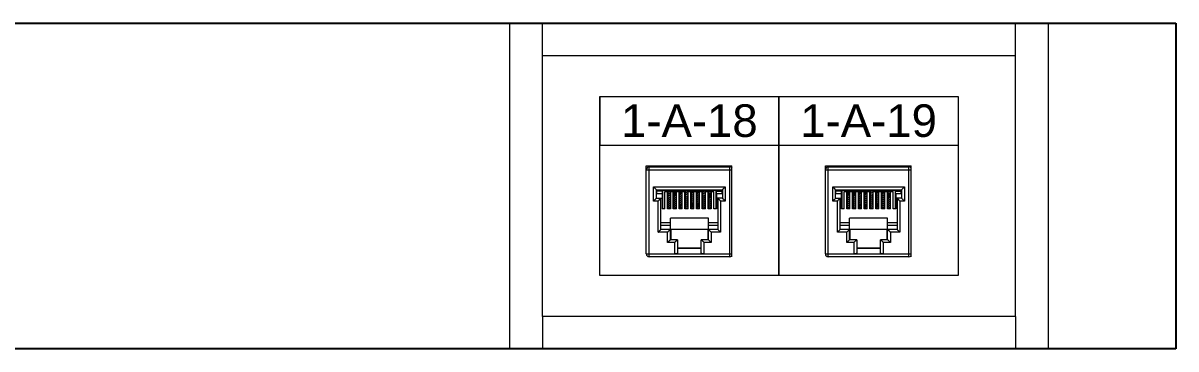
# Model space of a CAD drawing. Header units: millimetres. Extents: x 1256 to 2931, y 3298 to 3694.
# Drawn here: x 1713.94 to 1749.32, y 3490.24 to 3500.24 of the extents above; entities that cross this region are included whole.
import ezdxf

# ---------------------------------------------------------------- set-up
doc = ezdxf.new("R2010")
doc.units = ezdxf.units.MM
doc.layers.add('Canales', color=250, linetype='Continuous', lineweight=25)
doc.layers.add('Roseta', color=250, linetype='Continuous', lineweight=5)
doc.styles.get("Standard").update_dxf_attribs({"font": 'Arial.ttf'})
pattern_1 = [(45, (1613.085396, 3380.090486), (-0.03132663, 0.03132663), [])]
pattern_2 = [(45, (1618.585396, 3380.090486), (-0.03132663, 0.03132663), [])]

msp = doc.modelspace()

# ---------------------------------------------------------------- hatches: boundary and pattern name
at = {"layer": 'Roseta'}
h = msp.add_hatch(dxfattribs=at)
h.set_pattern_fill('ANSI31', color=256, scale=0.013954, style=0)
h.set_pattern_definition(pattern_1)
h.paths.add_polyline_path([(1733.806, 3495.112), (1733.747, 3495.112), (1733.731, 3495.111), (1733.731, 3494.535), (1733.806, 3494.535)])
h = msp.add_hatch(dxfattribs=at)
h.set_pattern_fill('ANSI31', color=256, scale=0.013954, style=0)
h.set_pattern_definition(pattern_1)
h.paths.add_polyline_path([(1733.983, 3495.112), (1733.921, 3495.112), (1733.909, 3495.111), (1733.909, 3494.535), (1733.983, 3494.535)])
h.paths.add_polyline_path([(1734.16, 3495.112), (1734.085, 3495.112), (1734.085, 3494.535), (1734.16, 3494.535)])
h.paths.add_polyline_path([(1734.338, 3495.112), (1734.263, 3495.112), (1734.263, 3494.535), (1734.338, 3494.535)])
h.paths.add_polyline_path([(1734.514, 3495.112), (1734.439, 3495.112), (1734.439, 3494.535), (1734.514, 3494.535)])
h.paths.add_polyline_path([(1734.617, 3494.535), (1734.692, 3494.535), (1734.692, 3495.112), (1734.617, 3495.112)])
h.paths.add_polyline_path([(1734.795, 3494.535), (1734.87, 3494.535), (1734.87, 3495.112), (1734.795, 3495.112)])
h = msp.add_hatch(dxfattribs=at)
h.set_pattern_fill('ANSI31', color=256, scale=0.013954, style=0)
h.set_pattern_definition(pattern_1)
h.paths.add_polyline_path([(1734.976, 3494.535), (1735.05, 3494.535), (1735.05, 3495.112), (1735.046, 3495.112), (1734.976, 3495.112)])
h = msp.add_hatch(dxfattribs=at)
h.set_pattern_fill('ANSI31', color=256, scale=0.013954, style=0)
h.set_pattern_definition(pattern_2)
h.paths.add_polyline_path([(1739.306, 3495.112), (1739.247, 3495.112), (1739.231, 3495.111), (1739.231, 3494.535), (1739.306, 3494.535)])
h = msp.add_hatch(dxfattribs=at)
h.set_pattern_fill('ANSI31', color=256, scale=0.013954, style=0)
h.set_pattern_definition(pattern_2)
h.paths.add_polyline_path([(1739.483, 3495.112), (1739.421, 3495.112), (1739.409, 3495.111), (1739.409, 3494.535), (1739.483, 3494.535)])
h.paths.add_polyline_path([(1739.66, 3495.112), (1739.585, 3495.112), (1739.585, 3494.535), (1739.66, 3494.535)])
h.paths.add_polyline_path([(1739.838, 3495.112), (1739.763, 3495.112), (1739.763, 3494.535), (1739.838, 3494.535)])
h.paths.add_polyline_path([(1740.014, 3495.112), (1739.939, 3495.112), (1739.939, 3494.535), (1740.014, 3494.535)])
h.paths.add_polyline_path([(1740.117, 3494.535), (1740.192, 3494.535), (1740.192, 3495.112), (1740.117, 3495.112)])
h.paths.add_polyline_path([(1740.295, 3494.535), (1740.37, 3494.535), (1740.37, 3495.112), (1740.295, 3495.112)])
h = msp.add_hatch(dxfattribs=at)
h.set_pattern_fill('ANSI31', color=256, scale=0.013954, style=0)
h.set_pattern_definition(pattern_2)
h.paths.add_polyline_path([(1740.476, 3494.535), (1740.55, 3494.535), (1740.55, 3495.112), (1740.546, 3495.112), (1740.476, 3495.112)])

# ---------------------------------------------------------------- linework, layer by layer
at = {"layer": 'Canales'}
for p, q in [((1609.318, 3500.239), (1749.318, 3500.239)), ((1749.318, 3500.239), (1749.318, 3490.239)), ((1749.318, 3490.239), (1609.318, 3490.239))]:
    msp.add_line(p, q, dxfattribs=at)
at = {"layer": 'Roseta'}
for p, q in [((1728.878, 3500.239), (1745.398, 3500.239)), ((1728.878, 3490.239), (1728.878, 3500.239)), ((1729.878, 3491.239), (1729.878, 3500.239)), ((1744.398, 3491.239), (1744.398, 3500.239)), ((1745.398, 3500.239), (1745.398, 3490.239)), ((1729.878, 3499.239), (1744.398, 3499.239)), ((1731.638, 3497.989), (1737.138, 3497.989)), ((1731.638, 3492.489), (1731.638, 3497.989)), ((1731.638, 3497.989), (1731.638, 3496.489)), ((1737.138, 3497.989), (1737.138, 3492.489)), ((1737.138, 3497.989), (1742.638, 3497.989)), ((1737.138, 3492.489), (1737.138, 3497.989)), ((1737.138, 3492.489), (1737.138, 3497.989)), ((1742.638, 3497.989), (1742.638, 3492.489)), ((1731.638, 3496.489), (1742.638, 3496.489)), ((1733.062, 3495.859), (1735.696, 3495.859)), ((1738.562, 3495.859), (1741.196, 3495.859)), ((1735.626, 3493.068), (1733.15, 3493.068)), ((1741.126, 3493.068), (1738.65, 3493.068)), ((1737.138, 3492.489), (1731.638, 3492.489)), ((1742.638, 3492.489), (1737.138, 3492.489)), ((1744.398, 3491.239), (1729.878, 3491.239)), ((1729.878, 3491.239), (1729.878, 3490.239)), ((1744.398, 3491.239), (1744.398, 3490.239)), ((1745.398, 3490.239), (1728.878, 3490.239))]:
    msp.add_line(p, q, dxfattribs=at)
at = {"layer": 'Roseta', "linetype": 'Continuous'}
for p, q in [((1733.062, 3493.155), (1733.062, 3495.859)), ((1733.15, 3493.068), (1733.15, 3495.859)), ((1733.15, 3495.824), (1735.626, 3495.824)), ((1735.626, 3493.068), (1735.626, 3495.859)), ((1735.696, 3493.068), (1735.696, 3495.859)), ((1738.562, 3493.155), (1738.562, 3495.859)), ((1738.65, 3493.068), (1738.65, 3495.859)), ((1738.65, 3495.824), (1741.126, 3495.824)), ((1741.126, 3493.068), (1741.126, 3495.859)), ((1741.196, 3493.068), (1741.196, 3495.859)), ((1733.062, 3495.736), (1735.696, 3495.736)), ((1738.562, 3495.736), (1741.196, 3495.736)), ((1733.289, 3495.211), (1735.487, 3495.211)), ((1733.289, 3494.777), (1733.289, 3495.211)), ((1733.376, 3495.124), (1735.4, 3495.124)), ((1733.376, 3494.864), (1733.376, 3495.124)), ((1733.376, 3495.124), (1733.376, 3495.124)), ((1733.376, 3495.112), (1735.4, 3495.112)), ((1733.376, 3495.072), (1733.385, 3495.072)), ((1733.385, 3494.995), (1733.385, 3495.112)), ((1733.56, 3495.082), (1733.385, 3495.082)), ((1733.56, 3494.535), (1733.56, 3495.112)), ((1733.568, 3495.112), (1733.568, 3494.535)), ((1733.635, 3494.535), (1733.635, 3495.073)), ((1733.635, 3495.073), (1733.717, 3495.073)), ((1733.717, 3495.072), (1733.635, 3495.072)), ((1733.717, 3494.535), (1733.717, 3495.073)), ((1733.725, 3495.112), (1733.725, 3494.535)), ((1733.731, 3495.112), (1733.731, 3494.535)), ((1733.747, 3495.112), (1733.731, 3495.111)), ((1733.806, 3495.112), (1733.806, 3494.535)), ((1733.813, 3494.535), (1733.813, 3495.073)), ((1733.813, 3495.073), (1733.895, 3495.073)), ((1733.895, 3495.072), (1733.813, 3495.072)), ((1733.895, 3494.535), (1733.895, 3495.073)), ((1733.903, 3495.112), (1733.903, 3494.535)), ((1733.909, 3495.112), (1733.909, 3494.535)), ((1733.921, 3495.112), (1733.909, 3495.111)), ((1733.983, 3495.112), (1733.983, 3494.535)), ((1733.991, 3494.535), (1733.991, 3495.073)), ((1733.991, 3495.073), (1734.073, 3495.073)), ((1734.073, 3495.072), (1733.991, 3495.072)), ((1734.073, 3494.535), (1734.073, 3495.073)), ((1734.082, 3495.112), (1734.082, 3494.535)), ((1734.085, 3495.112), (1734.085, 3494.535)), ((1734.16, 3495.112), (1734.16, 3494.535)), ((1734.169, 3494.535), (1734.169, 3495.073)), ((1734.169, 3495.073), (1734.251, 3495.073)), ((1734.251, 3495.072), (1734.169, 3495.072)), ((1734.251, 3494.535), (1734.251, 3495.073)), ((1734.26, 3495.112), (1734.26, 3494.535)), ((1734.263, 3495.112), (1734.263, 3494.535)), ((1734.338, 3495.112), (1734.338, 3494.535)), ((1734.347, 3494.535), (1734.347, 3495.073)), ((1734.347, 3495.073), (1734.429, 3495.073)), ((1734.429, 3495.072), (1734.347, 3495.072)), ((1734.429, 3494.535), (1734.429, 3495.073)), ((1734.439, 3495.112), (1734.439, 3494.535)), ((1734.514, 3495.112), (1734.514, 3494.535)), ((1734.515, 3495.112), (1734.515, 3494.535)), ((1734.525, 3494.535), (1734.525, 3495.073)), ((1734.525, 3495.073), (1734.607, 3495.073)), ((1734.607, 3495.072), (1734.525, 3495.072)), ((1734.607, 3494.535), (1734.607, 3495.073)), ((1734.617, 3495.112), (1734.617, 3494.535)), ((1734.692, 3495.112), (1734.692, 3494.535)), ((1734.693, 3495.112), (1734.693, 3494.535)), ((1734.703, 3494.535), (1734.703, 3495.073)), ((1734.703, 3495.073), (1734.785, 3495.073)), ((1734.785, 3495.072), (1734.703, 3495.072)), ((1734.785, 3494.535), (1734.785, 3495.073)), ((1734.795, 3495.112), (1734.795, 3494.535)), ((1734.87, 3495.112), (1734.87, 3494.535)), ((1734.874, 3495.112), (1734.874, 3494.535)), ((1734.881, 3494.535), (1734.881, 3495.073)), ((1734.881, 3495.073), (1734.963, 3495.073)), ((1734.963, 3495.072), (1734.881, 3495.072)), ((1734.963, 3494.535), (1734.963, 3495.073)), ((1734.976, 3495.112), (1734.976, 3494.535)), ((1735.05, 3495.112), (1735.046, 3495.112)), ((1735.05, 3495.113), (1735.05, 3495.112)), ((1735.05, 3495.112), (1735.05, 3494.535)), ((1735.054, 3495.112), (1735.054, 3494.535)), ((1735.059, 3494.535), (1735.059, 3495.073)), ((1735.059, 3495.073), (1735.141, 3495.073)), ((1735.141, 3495.072), (1735.059, 3495.072)), ((1735.141, 3494.535), (1735.141, 3495.073)), ((1735.208, 3494.535), (1735.208, 3495.112)), ((1735.216, 3494.535), (1735.216, 3495.112)), ((1735.216, 3495.082), (1735.391, 3495.082)), ((1735.391, 3494.995), (1735.391, 3495.112)), ((1735.4, 3495.072), (1735.391, 3495.072)), ((1735.4, 3495.124), (1735.4, 3494.864)), ((1735.4, 3495.124), (1735.4, 3495.124)), ((1735.487, 3495.211), (1735.487, 3494.777)), ((1738.789, 3495.211), (1740.987, 3495.211)), ((1738.789, 3494.777), (1738.789, 3495.211)), ((1738.876, 3495.124), (1740.9, 3495.124)), ((1738.876, 3494.864), (1738.876, 3495.124)), ((1738.876, 3495.124), (1738.876, 3495.124)), ((1738.876, 3495.112), (1740.9, 3495.112)), ((1738.876, 3495.072), (1738.885, 3495.072)), ((1738.885, 3494.995), (1738.885, 3495.112)), ((1739.06, 3495.082), (1738.885, 3495.082)), ((1739.06, 3494.535), (1739.06, 3495.112)), ((1739.068, 3495.112), (1739.068, 3494.535)), ((1739.135, 3494.535), (1739.135, 3495.073)), ((1739.135, 3495.073), (1739.217, 3495.073)), ((1739.217, 3495.072), (1739.135, 3495.072)), ((1739.217, 3494.535), (1739.217, 3495.073)), ((1739.225, 3495.112), (1739.225, 3494.535)), ((1739.231, 3495.112), (1739.231, 3494.535)), ((1739.247, 3495.112), (1739.231, 3495.111)), ((1739.306, 3495.112), (1739.306, 3494.535)), ((1739.313, 3494.535), (1739.313, 3495.073)), ((1739.313, 3495.073), (1739.395, 3495.073)), ((1739.395, 3495.072), (1739.313, 3495.072)), ((1739.395, 3494.535), (1739.395, 3495.073)), ((1739.403, 3495.112), (1739.403, 3494.535)), ((1739.409, 3495.112), (1739.409, 3494.535)), ((1739.421, 3495.112), (1739.409, 3495.111)), ((1739.483, 3495.112), (1739.483, 3494.535)), ((1739.491, 3494.535), (1739.491, 3495.073)), ((1739.491, 3495.073), (1739.573, 3495.073)), ((1739.573, 3495.072), (1739.491, 3495.072)), ((1739.573, 3494.535), (1739.573, 3495.073)), ((1739.582, 3495.112), (1739.582, 3494.535)), ((1739.585, 3495.112), (1739.585, 3494.535)), ((1739.66, 3495.112), (1739.66, 3494.535)), ((1739.669, 3494.535), (1739.669, 3495.073)), ((1739.669, 3495.073), (1739.751, 3495.073)), ((1739.751, 3495.072), (1739.669, 3495.072)), ((1739.751, 3494.535), (1739.751, 3495.073)), ((1739.76, 3495.112), (1739.76, 3494.535)), ((1739.763, 3495.112), (1739.763, 3494.535)), ((1739.838, 3495.112), (1739.838, 3494.535)), ((1739.847, 3494.535), (1739.847, 3495.073)), ((1739.847, 3495.073), (1739.929, 3495.073)), ((1739.929, 3495.072), (1739.847, 3495.072)), ((1739.929, 3494.535), (1739.929, 3495.073)), ((1739.939, 3495.112), (1739.939, 3494.535)), ((1740.014, 3495.112), (1740.014, 3494.535)), ((1740.015, 3495.112), (1740.015, 3494.535)), ((1740.025, 3494.535), (1740.025, 3495.073)), ((1740.025, 3495.073), (1740.107, 3495.073)), ((1740.107, 3495.072), (1740.025, 3495.072)), ((1740.107, 3494.535), (1740.107, 3495.073)), ((1740.117, 3495.112), (1740.117, 3494.535)), ((1740.192, 3495.112), (1740.192, 3494.535)), ((1740.193, 3495.112), (1740.193, 3494.535)), ((1740.203, 3494.535), (1740.203, 3495.073)), ((1740.203, 3495.073), (1740.285, 3495.073)), ((1740.285, 3495.072), (1740.203, 3495.072)), ((1740.285, 3494.535), (1740.285, 3495.073)), ((1740.295, 3495.112), (1740.295, 3494.535)), ((1740.37, 3495.112), (1740.37, 3494.535)), ((1740.374, 3495.112), (1740.374, 3494.535)), ((1740.381, 3494.535), (1740.381, 3495.073)), ((1740.381, 3495.073), (1740.463, 3495.073)), ((1740.463, 3495.072), (1740.381, 3495.072)), ((1740.463, 3494.535), (1740.463, 3495.073)), ((1740.476, 3495.112), (1740.476, 3494.535)), ((1740.55, 3495.112), (1740.546, 3495.112)), ((1740.55, 3495.113), (1740.55, 3495.112)), ((1740.55, 3495.112), (1740.55, 3494.535)), ((1740.554, 3495.112), (1740.554, 3494.535)), ((1740.559, 3494.535), (1740.559, 3495.073)), ((1740.559, 3495.073), (1740.641, 3495.073)), ((1740.641, 3495.072), (1740.559, 3495.072)), ((1740.641, 3494.535), (1740.641, 3495.073)), ((1740.708, 3494.535), (1740.708, 3495.112)), ((1740.716, 3494.535), (1740.716, 3495.112)), ((1740.716, 3495.082), (1740.891, 3495.082)), ((1740.891, 3494.995), (1740.891, 3495.112)), ((1740.9, 3495.072), (1740.891, 3495.072)), ((1740.9, 3495.124), (1740.9, 3494.864)), ((1740.9, 3495.124), (1740.9, 3495.124)), ((1740.987, 3495.211), (1740.987, 3494.777)), ((1733.429, 3494.777), (1733.289, 3494.777)), ((1733.376, 3494.864), (1733.551, 3494.864)), ((1733.56, 3494.995), (1733.385, 3494.995)), ((1733.429, 3493.818), (1733.429, 3494.777)), ((1733.516, 3493.905), (1733.516, 3494.864)), ((1733.551, 3494.995), (1733.551, 3494.535)), ((1735.391, 3494.995), (1735.216, 3494.995)), ((1735.225, 3494.995), (1735.225, 3494.535)), ((1735.4, 3494.864), (1735.225, 3494.864)), ((1735.26, 3494.864), (1735.26, 3493.905)), ((1735.487, 3494.777), (1735.347, 3494.777)), ((1735.347, 3494.777), (1735.347, 3493.818)), ((1738.929, 3494.777), (1738.789, 3494.777)), ((1738.876, 3494.864), (1739.051, 3494.864)), ((1739.06, 3494.995), (1738.885, 3494.995)), ((1738.929, 3493.818), (1738.929, 3494.777)), ((1739.016, 3493.905), (1739.016, 3494.864)), ((1739.051, 3494.995), (1739.051, 3494.535)), ((1740.891, 3494.995), (1740.716, 3494.995)), ((1740.725, 3494.995), (1740.725, 3494.535)), ((1740.9, 3494.864), (1740.725, 3494.864)), ((1740.76, 3494.864), (1740.76, 3493.905)), ((1740.987, 3494.777), (1740.847, 3494.777)), ((1740.847, 3494.777), (1740.847, 3493.818)), ((1733.635, 3494.535), (1733.551, 3494.535)), ((1733.813, 3494.535), (1733.717, 3494.535)), ((1733.991, 3494.535), (1733.895, 3494.535)), ((1734.169, 3494.535), (1734.073, 3494.535)), ((1734.347, 3494.535), (1734.251, 3494.535)), ((1734.525, 3494.535), (1734.429, 3494.535)), ((1734.703, 3494.535), (1734.607, 3494.535)), ((1734.881, 3494.535), (1734.785, 3494.535)), ((1735.059, 3494.535), (1734.963, 3494.535)), ((1735.225, 3494.535), (1735.141, 3494.535)), ((1739.135, 3494.535), (1739.051, 3494.535)), ((1739.313, 3494.535), (1739.217, 3494.535)), ((1739.491, 3494.535), (1739.395, 3494.535)), ((1739.669, 3494.535), (1739.573, 3494.535)), ((1739.847, 3494.535), (1739.751, 3494.535)), ((1740.025, 3494.535), (1739.929, 3494.535)), ((1740.203, 3494.535), (1740.107, 3494.535)), ((1740.381, 3494.535), (1740.285, 3494.535)), ((1740.559, 3494.535), (1740.463, 3494.535)), ((1740.725, 3494.535), (1740.641, 3494.535)), ((1733.804, 3494.114), (1733.516, 3494.114)), ((1733.804, 3494.027), (1733.516, 3494.027)), ((1733.804, 3493.591), (1733.804, 3494.254)), ((1734.972, 3494.254), (1733.804, 3494.254)), ((1734.972, 3493.591), (1734.972, 3494.254)), ((1735.26, 3494.114), (1734.972, 3494.114)), ((1735.26, 3494.027), (1734.972, 3494.027)), ((1739.304, 3494.114), (1739.016, 3494.114)), ((1739.304, 3494.027), (1739.016, 3494.027)), ((1739.304, 3493.591), (1739.304, 3494.254)), ((1740.472, 3494.254), (1739.304, 3494.254)), ((1740.472, 3493.591), (1740.472, 3494.254)), ((1740.76, 3494.114), (1740.472, 3494.114)), ((1740.76, 3494.027), (1740.472, 3494.027)), ((1733.716, 3493.818), (1733.429, 3493.818)), ((1735.26, 3493.905), (1733.516, 3493.905)), ((1733.716, 3493.504), (1733.716, 3493.818)), ((1733.807, 3493.905), (1733.807, 3493.591)), ((1733.816, 3493.905), (1733.816, 3493.591)), ((1734.96, 3493.591), (1734.96, 3493.905)), ((1734.969, 3493.591), (1734.969, 3493.905)), ((1735.06, 3493.818), (1735.06, 3493.504)), ((1735.347, 3493.818), (1735.06, 3493.818)), ((1739.216, 3493.818), (1738.929, 3493.818)), ((1740.76, 3493.905), (1739.016, 3493.905)), ((1739.216, 3493.504), (1739.216, 3493.818)), ((1739.307, 3493.905), (1739.307, 3493.591)), ((1739.316, 3493.905), (1739.316, 3493.591)), ((1740.46, 3493.591), (1740.46, 3493.905)), ((1740.469, 3493.591), (1740.469, 3493.905)), ((1740.56, 3493.818), (1740.56, 3493.504)), ((1740.847, 3493.818), (1740.56, 3493.818)), ((1733.935, 3493.504), (1733.716, 3493.504)), ((1734.022, 3493.591), (1733.804, 3493.591)), ((1733.935, 3493.504), (1733.935, 3493.155)), ((1734.022, 3493.591), (1734.022, 3493.181)), ((1734.022, 3493.347), (1734.754, 3493.347)), ((1734.022, 3493.338), (1734.754, 3493.338)), ((1734.022, 3493.329), (1734.754, 3493.329)), ((1734.754, 3493.181), (1734.754, 3493.591)), ((1734.972, 3493.591), (1734.754, 3493.591)), ((1734.841, 3493.155), (1734.841, 3493.504)), ((1735.06, 3493.504), (1734.841, 3493.504)), ((1739.435, 3493.504), (1739.216, 3493.504)), ((1739.522, 3493.591), (1739.304, 3493.591)), ((1739.435, 3493.504), (1739.435, 3493.155)), ((1739.522, 3493.591), (1739.522, 3493.181)), ((1739.522, 3493.347), (1740.254, 3493.347)), ((1739.522, 3493.338), (1740.254, 3493.338)), ((1739.522, 3493.329), (1740.254, 3493.329)), ((1740.254, 3493.181), (1740.254, 3493.591)), ((1740.472, 3493.591), (1740.254, 3493.591)), ((1740.341, 3493.155), (1740.341, 3493.504)), ((1740.56, 3493.504), (1740.341, 3493.504)), ((1733.062, 3493.155), (1735.696, 3493.155)), ((1738.562, 3493.155), (1741.196, 3493.155))]:
    msp.add_line(p, q, dxfattribs=at)
for centre, start, end in [((1733.15, 3495.736), 90, 180), ((1735.626, 3495.736), 36.2342, 90), ((1738.65, 3495.736), 90, 180), ((1741.126, 3495.736), 36.2342, 90), ((1733.15, 3493.155), 180, 270), ((1735.626, 3493.155), 270, 323.2664), ((1738.65, 3493.155), 180, 270), ((1741.126, 3493.155), 270, 323.2664)]:
    msp.add_arc(centre, 0.0872, start, end, dxfattribs=at)
for points, start_tangent, end_tangent in [([(1733.376, 3495.124), (1733.373, 3495.127), (1733.366, 3495.134), (1733.356, 3495.144), (1733.344, 3495.156), (1733.331, 3495.169), (1733.317, 3495.183), (1733.303, 3495.197), (1733.289, 3495.211)], (-0.707107, 0.707107), (-0.707107, 0.707107)), ([(1735.4, 3495.124), (1735.403, 3495.127), (1735.41, 3495.134), (1735.42, 3495.144), (1735.432, 3495.156), (1735.445, 3495.169), (1735.459, 3495.183), (1735.473, 3495.197), (1735.487, 3495.211)], (0.707107, 0.707107), (0.707107, 0.707107)), ([(1738.876, 3495.124), (1738.873, 3495.127), (1738.866, 3495.134), (1738.856, 3495.144), (1738.844, 3495.156), (1738.831, 3495.169), (1738.817, 3495.183), (1738.803, 3495.197), (1738.789, 3495.211)], (-0.707107, 0.707107), (-0.707107, 0.707107)), ([(1740.9, 3495.124), (1740.903, 3495.127), (1740.91, 3495.134), (1740.92, 3495.144), (1740.932, 3495.156), (1740.945, 3495.169), (1740.959, 3495.183), (1740.973, 3495.197), (1740.987, 3495.211)], (0.707107, 0.707107), (0.707107, 0.707107)), ([(1733.289, 3494.777), (1733.303, 3494.791), (1733.318, 3494.806), (1733.332, 3494.82), (1733.345, 3494.833), (1733.357, 3494.845), (1733.367, 3494.855), (1733.374, 3494.862), (1733.376, 3494.864)], (0.707107, 0.707107), (0.707107, 0.707107)), ([(1733.429, 3494.777), (1733.443, 3494.791), (1733.457, 3494.806), (1733.471, 3494.82), (1733.484, 3494.833), (1733.496, 3494.845), (1733.506, 3494.855), (1733.513, 3494.862), (1733.516, 3494.864)], (0.707107, 0.707107), (0.707107, 0.707107)), ([(1735.347, 3494.777), (1735.333, 3494.791), (1735.319, 3494.806), (1735.305, 3494.82), (1735.292, 3494.833), (1735.28, 3494.845), (1735.27, 3494.855), (1735.263, 3494.862), (1735.26, 3494.864)], (-0.707107, 0.707107), (-0.707107, 0.707107)), ([(1735.487, 3494.777), (1735.473, 3494.791), (1735.458, 3494.806), (1735.444, 3494.82), (1735.431, 3494.833), (1735.419, 3494.845), (1735.409, 3494.855), (1735.402, 3494.862), (1735.4, 3494.864)], (-0.707107, 0.707107), (-0.707107, 0.707107)), ([(1738.789, 3494.777), (1738.803, 3494.791), (1738.818, 3494.806), (1738.832, 3494.82), (1738.845, 3494.833), (1738.857, 3494.845), (1738.867, 3494.855), (1738.874, 3494.862), (1738.876, 3494.864)], (0.707107, 0.707107), (0.707107, 0.707107)), ([(1738.929, 3494.777), (1738.943, 3494.791), (1738.957, 3494.806), (1738.971, 3494.82), (1738.984, 3494.833), (1738.996, 3494.845), (1739.006, 3494.855), (1739.013, 3494.862), (1739.016, 3494.864)], (0.707107, 0.707107), (0.707107, 0.707107)), ([(1740.847, 3494.777), (1740.833, 3494.791), (1740.819, 3494.806), (1740.805, 3494.82), (1740.792, 3494.833), (1740.78, 3494.845), (1740.77, 3494.855), (1740.763, 3494.862), (1740.76, 3494.864)], (-0.707107, 0.707107), (-0.707107, 0.707107)), ([(1740.987, 3494.777), (1740.973, 3494.791), (1740.958, 3494.806), (1740.944, 3494.82), (1740.931, 3494.833), (1740.919, 3494.845), (1740.909, 3494.855), (1740.902, 3494.862), (1740.9, 3494.864)], (-0.707107, 0.707107), (-0.707107, 0.707107)), ([(1733.429, 3493.818), (1733.443, 3493.832), (1733.457, 3493.846), (1733.471, 3493.86), (1733.484, 3493.874), (1733.496, 3493.885), (1733.506, 3493.895), (1733.513, 3493.902), (1733.516, 3493.905)], (0.707107, 0.707107), (0.707107, 0.707107)), ([(1733.716, 3493.818), (1733.731, 3493.832), (1733.745, 3493.846), (1733.759, 3493.86), (1733.772, 3493.874), (1733.784, 3493.885), (1733.794, 3493.895), (1733.801, 3493.902), (1733.804, 3493.905)], (0.707107, 0.707107), (0.707107, 0.707107)), ([(1735.06, 3493.818), (1735.045, 3493.832), (1735.031, 3493.846), (1735.017, 3493.86), (1735.004, 3493.874), (1734.992, 3493.885), (1734.982, 3493.895), (1734.975, 3493.902), (1734.972, 3493.905)], (-0.707107, 0.707107), (-0.707107, 0.707107)), ([(1735.347, 3493.818), (1735.333, 3493.832), (1735.319, 3493.846), (1735.305, 3493.86), (1735.292, 3493.874), (1735.28, 3493.885), (1735.27, 3493.895), (1735.263, 3493.902), (1735.26, 3493.905)], (-0.707107, 0.707107), (-0.707107, 0.707107)), ([(1738.929, 3493.818), (1738.943, 3493.832), (1738.957, 3493.846), (1738.971, 3493.86), (1738.984, 3493.874), (1738.996, 3493.885), (1739.006, 3493.895), (1739.013, 3493.902), (1739.016, 3493.905)], (0.707107, 0.707107), (0.707107, 0.707107)), ([(1739.216, 3493.818), (1739.231, 3493.832), (1739.245, 3493.846), (1739.259, 3493.86), (1739.272, 3493.874), (1739.284, 3493.885), (1739.294, 3493.895), (1739.301, 3493.902), (1739.304, 3493.905)], (0.707107, 0.707107), (0.707107, 0.707107)), ([(1740.56, 3493.818), (1740.545, 3493.832), (1740.531, 3493.846), (1740.517, 3493.86), (1740.504, 3493.874), (1740.492, 3493.885), (1740.482, 3493.895), (1740.475, 3493.902), (1740.472, 3493.905)], (-0.707107, 0.707107), (-0.707107, 0.707107)), ([(1740.847, 3493.818), (1740.833, 3493.832), (1740.819, 3493.846), (1740.805, 3493.86), (1740.792, 3493.874), (1740.78, 3493.885), (1740.77, 3493.895), (1740.763, 3493.902), (1740.76, 3493.905)], (-0.707107, 0.707107), (-0.707107, 0.707107)), ([(1733.716, 3493.504), (1733.731, 3493.518), (1733.745, 3493.532), (1733.759, 3493.546), (1733.772, 3493.56), (1733.784, 3493.572), (1733.794, 3493.581), (1733.801, 3493.588), (1733.804, 3493.591)], (0.707107, 0.707107), (0.707107, 0.707107)), ([(1733.935, 3493.504), (1733.949, 3493.518), (1733.963, 3493.532), (1733.977, 3493.546), (1733.99, 3493.56), (1734.002, 3493.572), (1734.012, 3493.581), (1734.019, 3493.588), (1734.022, 3493.591)], (0.707107, 0.707107), (0.707107, 0.707107)), ([(1734.841, 3493.504), (1734.827, 3493.518), (1734.813, 3493.532), (1734.799, 3493.546), (1734.786, 3493.56), (1734.774, 3493.572), (1734.764, 3493.581), (1734.757, 3493.588), (1734.754, 3493.591)], (-0.707107, 0.707107), (-0.707107, 0.707107)), ([(1735.06, 3493.504), (1735.045, 3493.518), (1735.031, 3493.532), (1735.017, 3493.546), (1735.004, 3493.56), (1734.992, 3493.572), (1734.982, 3493.581), (1734.975, 3493.588), (1734.972, 3493.591)], (-0.707107, 0.707107), (-0.707107, 0.707107)), ([(1739.216, 3493.504), (1739.231, 3493.518), (1739.245, 3493.532), (1739.259, 3493.546), (1739.272, 3493.56), (1739.284, 3493.572), (1739.294, 3493.581), (1739.301, 3493.588), (1739.304, 3493.591)], (0.707107, 0.707107), (0.707107, 0.707107)), ([(1739.435, 3493.504), (1739.449, 3493.518), (1739.463, 3493.532), (1739.477, 3493.546), (1739.49, 3493.56), (1739.502, 3493.572), (1739.512, 3493.581), (1739.519, 3493.588), (1739.522, 3493.591)], (0.707107, 0.707107), (0.707107, 0.707107)), ([(1740.341, 3493.504), (1740.327, 3493.518), (1740.313, 3493.532), (1740.299, 3493.546), (1740.286, 3493.56), (1740.274, 3493.572), (1740.264, 3493.581), (1740.257, 3493.588), (1740.254, 3493.591)], (-0.707107, 0.707107), (-0.707107, 0.707107)), ([(1740.56, 3493.504), (1740.545, 3493.518), (1740.531, 3493.532), (1740.517, 3493.546), (1740.504, 3493.56), (1740.492, 3493.572), (1740.482, 3493.581), (1740.475, 3493.588), (1740.472, 3493.591)], (-0.707107, 0.707107), (-0.707107, 0.707107)), ([(1734.022, 3493.181), (1734.019, 3493.174), (1734.01, 3493.168), (1733.996, 3493.162), (1733.978, 3493.158), (1733.956, 3493.156), (1733.935, 3493.155)], (0, -1), (-1, 0)), ([(1734.841, 3493.155), (1734.82, 3493.156), (1734.798, 3493.158), (1734.78, 3493.162), (1734.766, 3493.168), (1734.757, 3493.174), (1734.754, 3493.181)], (-1, 0), (0, 1)), ([(1739.522, 3493.181), (1739.519, 3493.174), (1739.51, 3493.168), (1739.496, 3493.162), (1739.478, 3493.158), (1739.456, 3493.156), (1739.435, 3493.155)], (0, -1), (-1, 0)), ([(1740.341, 3493.155), (1740.32, 3493.156), (1740.298, 3493.158), (1740.28, 3493.162), (1740.266, 3493.168), (1740.257, 3493.174), (1740.254, 3493.181)], (-1, 0), (0, 1))]:
    msp.add_spline(points, degree=3, dxfattribs=dict(at, start_tangent=start_tangent, end_tangent=end_tangent))

# ---------------------------------------------------------------- texts
at = {"layer": 'Roseta', "char_height": 1, "attachment_point": 5}
for s, insert in [('1-A-18', (1734.388, 3497.238)), ('1-A-19', (1739.888, 3497.238))]:
    msp.add_mtext_dynamic_manual_height_columns(s, width=5.5, gutter_width=12.5, heights=[1.5], dxfattribs=dict(at, insert=insert))

doc.saveas('drawing.dxf')
